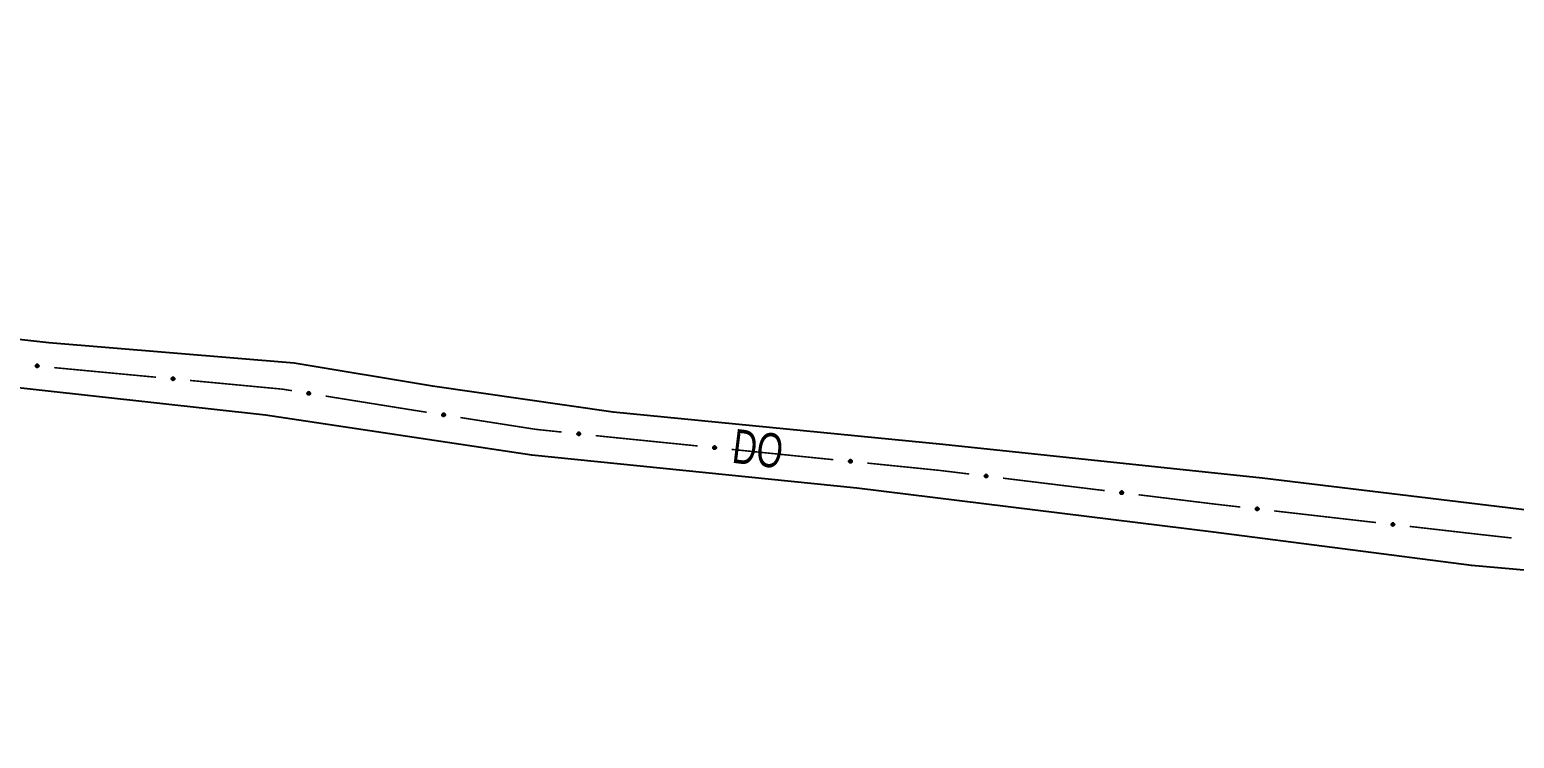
# Model space of a CAD drawing. Extents: x 211453 to 215163, y 4877397 to 4881305.
# Drawn here: x 213062.6 to 213236.6, y 4878708.6 to 4878791.7 of the extents above; entities that cross this region are included whole.
import ezdxf

# ---------------------------------------------------------------- set-up
doc = ezdxf.new("R2010")
doc.units = 0
doc.header["$LTSCALE"] = 1.5
doc.header["$MEASUREMENT"] = 0
for name, color, linetype in [('SV-EIXO-ROD-ESTR', 7, 'CONTINUOUS'), ('SV-EST-MUNIC-PAV', 20, 'CONTINUOUS'), ('SV-TXT-MUNIC-PAV', 7, 'CONTINUOUS')]:
    doc.layers.add(name, color=color, linetype=linetype)
doc.styles.add('ARIAL', font='ARIAL.SHX')

msp = doc.modelspace()

# ---------------------------------------------------------------- linework, layer by layer
at = {"layer": 'SV-EIXO-ROD-ESTR'}
for points in [[(213063.632141, 4878752.13662), (213063.594645, 4878752.105218), (213063.555997, 4878752.085898), (213063.519125, 4878752.079062), (213063.484967, 4878752.081516), (213063.450305, 4878752.087964), (213063.416792, 4878752.102174), (213063.38309, 4878752.126185), (213063.351326, 4878752.163578), (213063.334136, 4878752.20447), (213063.3255, 4878752.24026), (213063.326009, 4878752.276025), (213063.332836, 4878752.309593), (213063.348748, 4878752.343917), (213063.373415, 4878752.377833), (213063.411788, 4878752.408862), (213063.449807, 4878752.427544), (213063.485645, 4878752.43322), (213063.521598, 4878752.43248), (213063.556906, 4878752.425474), (213063.589723, 4878752.411335), (213063.623826, 4878752.386439), (213063.653951, 4878752.348158), (213063.673016, 4878752.310452), (213063.679194, 4878752.274703), (213063.677669, 4878752.239324), (213063.671625, 4878752.204479), (213063.658743, 4878752.170196), (213063.632141, 4878752.13662)], [(213079.561756, 4878750.627951), (213079.524524, 4878750.596236), (213079.48604, 4878750.576593), (213079.449226, 4878750.569447), (213079.415049, 4878750.571616), (213079.380334, 4878750.577772), (213079.346703, 4878750.591701), (213079.312801, 4878750.615429), (213079.280725, 4878750.652554), (213079.263193, 4878750.6933), (213079.254257, 4878750.729017), (213079.254466, 4878750.764785), (213079.261011, 4878750.798409), (213079.276635, 4878750.832865), (213079.301017, 4878750.866986), (213079.339128, 4878750.898337), (213079.376989, 4878750.917336), (213079.412778, 4878750.923312), (213079.448736, 4878750.922874), (213079.484102, 4878750.916164), (213079.517036, 4878750.902301), (213079.551347, 4878750.877691), (213079.581792, 4878750.839665), (213079.601172, 4878750.802119), (213079.60765, 4878750.766424), (213079.606421, 4878750.731033), (213079.60067, 4878750.696138), (213079.588076, 4878750.661749), (213079.561756, 4878750.627951)], [(213095.45719, 4878748.916362), (213095.417971, 4878748.887141), (213095.378289, 4878748.870046), (213095.341088, 4878748.865315), (213095.307124, 4878748.869705), (213095.272884, 4878748.87811), (213095.240232, 4878748.894201), (213095.207948, 4878748.920087), (213095.178359, 4878748.959224), (213095.163519, 4878749.001025), (213095.156929, 4878749.037248), (213095.159468, 4878749.072927), (213095.168191, 4878749.106053), (213095.186026, 4878749.139417), (213095.212579, 4878749.171878), (213095.252652, 4878749.200679), (213095.29167, 4878749.217171), (213095.327773, 4878749.220802), (213095.363626, 4878749.218023), (213095.39848, 4878749.209023), (213095.43044, 4878749.193043), (213095.463075, 4878749.16625), (213095.490977, 4878749.126321), (213095.50787, 4878749.087593), (213095.512008, 4878749.051551), (213095.508477, 4878749.016315), (213095.500464, 4878748.981869), (213095.485656, 4878748.948374), (213095.45719, 4878748.916362)], [(213111.257612, 4878746.3946), (213111.218503, 4878746.365231), (213111.178885, 4878746.347987), (213111.141703, 4878746.343115), (213111.107723, 4878746.347377), (213111.073451, 4878746.355653), (213111.040739, 4878746.37162), (213111.008357, 4878746.397385), (213110.978621, 4878746.436409), (213110.963623, 4878746.478155), (213110.956896, 4878746.514353), (213110.959301, 4878746.550041), (213110.967898, 4878746.583199), (213110.985608, 4878746.616631), (213111.012038, 4878746.649191), (213111.052002, 4878746.678143), (213111.090958, 4878746.694782), (213111.127047, 4878746.69855), (213111.16291, 4878746.695905), (213111.197797, 4878746.687037), (213111.229818, 4878746.671178), (213111.262554, 4878746.644508), (213111.290606, 4878746.604685), (213111.307645, 4878746.56602), (213111.311919, 4878746.529994), (213111.308521, 4878746.494745), (213111.300638, 4878746.46027), (213111.285956, 4878746.426719), (213111.257612, 4878746.3946)], [(213127.104897, 4878744.181846), (213127.067344, 4878744.150512), (213127.028662, 4878744.131261), (213126.991778, 4878744.12449), (213126.957624, 4878744.127006), (213126.922973, 4878744.133515), (213126.889486, 4878744.147786), (213126.855827, 4878744.171857), (213126.82413, 4878744.209307), (213126.807013, 4878744.250229), (213126.798441, 4878744.286035), (213126.799014, 4878744.321799), (213126.805901, 4878744.355355), (213126.821875, 4878744.38965), (213126.846602, 4878744.423522), (213126.885031, 4878744.454483), (213126.923083, 4878744.473096), (213126.958931, 4878744.478708), (213126.994882, 4878744.477904), (213127.030178, 4878744.470835), (213127.06297, 4878744.456637), (213127.097029, 4878744.431679), (213127.127085, 4878744.393345), (213127.146082, 4878744.355605), (213127.152196, 4878744.319845), (213127.150608, 4878744.284468), (213127.144502, 4878744.249634), (213127.131558, 4878744.215375), (213127.104897, 4878744.181846)], [(213143.023163, 4878742.562953), (213142.985722, 4878742.531485), (213142.947108, 4878742.512097), (213142.910248, 4878742.505195), (213142.876086, 4878742.50759), (213142.841412, 4878742.513976), (213142.807874, 4878742.528127), (213142.77413, 4878742.552078), (213142.7423, 4878742.589415), (213142.725038, 4878742.630276), (213142.716338, 4878742.666052), (213142.716784, 4878742.701818), (213142.723552, 4878742.735398), (213142.739404, 4878742.769749), (213142.76401, 4878742.803708), (213142.802328, 4878742.834806), (213142.840314, 4878742.853554), (213142.876142, 4878742.859294), (213142.912096, 4878742.858618), (213142.947417, 4878742.851674), (213142.980259, 4878742.837593), (213143.014406, 4878742.812757), (213143.044598, 4878742.77453), (213143.06373, 4878742.736857), (213143.069971, 4878742.701119), (213143.068509, 4878742.665737), (213143.062527, 4878742.630882), (213143.049705, 4878742.596576), (213143.023163, 4878742.562953)], [(213158.942203, 4878740.95542), (213158.904762, 4878740.923952), (213158.866148, 4878740.904564), (213158.829288, 4878740.897662), (213158.795126, 4878740.900057), (213158.760452, 4878740.906443), (213158.726914, 4878740.920594), (213158.69317, 4878740.944545), (213158.66134, 4878740.981882), (213158.644078, 4878741.022743), (213158.635379, 4878741.058518), (213158.635824, 4878741.094285), (213158.642592, 4878741.127864), (213158.658444, 4878741.162216), (213158.68305, 4878741.196175), (213158.721369, 4878741.227273), (213158.759354, 4878741.246021), (213158.795182, 4878741.251761), (213158.831136, 4878741.251085), (213158.866457, 4878741.244141), (213158.899299, 4878741.23006), (213158.933446, 4878741.205224), (213158.963638, 4878741.166997), (213158.98277, 4878741.129324), (213158.989011, 4878741.093586), (213158.987549, 4878741.058204), (213158.981567, 4878741.023349), (213158.968745, 4878740.989043), (213158.942203, 4878740.95542)], [(213174.84579, 4878739.230573), (213174.80769, 4878739.199906), (213174.768675, 4878739.181341), (213174.731677, 4878739.175222), (213174.697573, 4878739.17834), (213174.663042, 4878739.18546), (213174.629812, 4878739.200319), (213174.596583, 4878739.224981), (213174.565552, 4878739.262984), (213174.54916, 4878739.304202), (213174.541221, 4878739.340153), (213174.542425, 4878739.375902), (213174.549903, 4878739.409331), (213174.566479, 4878739.443338), (213174.5918, 4878739.476768), (213174.630769, 4878739.507047), (213174.669144, 4878739.524985), (213174.705085, 4878739.529964), (213174.741017, 4878739.528526), (213174.776183, 4878739.520835), (213174.808718, 4878739.506061), (213174.842332, 4878739.480506), (213174.871707, 4878739.441648), (213174.890035, 4878739.403578), (213174.895517, 4878739.367716), (213174.893305, 4878739.332373), (213174.886585, 4878739.297652), (213174.873039, 4878739.263626), (213174.84579, 4878739.230573)], [(213190.727172, 4878737.285914), (213190.689073, 4878737.255247), (213190.650057, 4878737.236681), (213190.613059, 4878737.230563), (213190.578955, 4878737.233681), (213190.544424, 4878737.240801), (213190.511194, 4878737.25566), (213190.477965, 4878737.280321), (213190.446934, 4878737.318324), (213190.430542, 4878737.359542), (213190.422603, 4878737.395494), (213190.423807, 4878737.431242), (213190.431285, 4878737.464671), (213190.447861, 4878737.498679), (213190.473182, 4878737.532109), (213190.512151, 4878737.562387), (213190.550526, 4878737.580326), (213190.586468, 4878737.585305), (213190.622399, 4878737.583867), (213190.657565, 4878737.576176), (213190.690101, 4878737.561402), (213190.723714, 4878737.535847), (213190.753089, 4878737.496988), (213190.771418, 4878737.458919), (213190.776899, 4878737.423056), (213190.774687, 4878737.387713), (213190.767968, 4878737.352993), (213190.754422, 4878737.318967), (213190.727172, 4878737.285914)], [(213206.614177, 4878735.381368), (213206.576319, 4878735.350403), (213206.53745, 4878735.331532), (213206.500501, 4878735.325123), (213206.466374, 4878735.327973), (213206.431788, 4878735.334822), (213206.398442, 4878735.34942), (213206.365021, 4878735.373819), (213206.333693, 4878735.411578), (213206.316978, 4878735.452666), (213206.308757, 4878735.488554), (213206.30968, 4878735.524311), (213206.316896, 4878735.557798), (213206.333204, 4878735.591934), (213206.358262, 4878735.625562), (213206.396992, 4878735.656145), (213206.435225, 4878735.674385), (213206.471126, 4878735.679645), (213206.507068, 4878735.678489), (213206.542293, 4878735.671075), (213206.574944, 4878735.656556), (213206.608757, 4878735.631266), (213206.638436, 4878735.59264), (213206.657063, 4878735.554715), (213206.662826, 4878735.518897), (213206.660891, 4878735.483537), (213206.654444, 4878735.448765), (213206.641166, 4878735.414634), (213206.614177, 4878735.381368)], [(213222.510332, 4878733.561414), (213222.472475, 4878733.530449), (213222.433606, 4878733.511578), (213222.396657, 4878733.505169), (213222.36253, 4878733.508019), (213222.327944, 4878733.514868), (213222.294598, 4878733.529466), (213222.261177, 4878733.553866), (213222.229848, 4878733.591624), (213222.213133, 4878733.632712), (213222.204912, 4878733.6686), (213222.205836, 4878733.704357), (213222.213051, 4878733.737844), (213222.22936, 4878733.77198), (213222.254418, 4878733.805608), (213222.293148, 4878733.836191), (213222.331381, 4878733.854431), (213222.367282, 4878733.859691), (213222.403224, 4878733.858536), (213222.438449, 4878733.851121), (213222.4711, 4878733.836603), (213222.504912, 4878733.811312), (213222.534591, 4878733.772686), (213222.553218, 4878733.734761), (213222.558982, 4878733.698943), (213222.557047, 4878733.663583), (213222.5506, 4878733.628811), (213222.537321, 4878733.59468), (213222.510332, 4878733.561414)]]:
    msp.add_lwpolyline(points, close=True, dxfattribs=at)
for points in [[(213063.677669, 4878752.239324), (213063.3255, 4878752.24026)], [(213063.679194, 4878752.274703), (213063.326009, 4878752.276025)], [(213063.675891, 4878752.257708), (213063.327771, 4878752.260562)], [(213063.672731, 4878752.293697), (213063.332476, 4878752.293)], [(213063.673016, 4878752.310452), (213063.332836, 4878752.309593)], [(213063.671625, 4878752.204479), (213063.334136, 4878752.20447)], [(213063.670768, 4878752.221198), (213063.334584, 4878752.220083)], [(213063.661427, 4878752.330523), (213063.345604, 4878752.327315)], [(213063.660494, 4878752.187962), (213063.347246, 4878752.183117)], [(213063.653951, 4878752.348158), (213063.348748, 4878752.343917)], [(213063.658743, 4878752.170196), (213063.351326, 4878752.163578)], [(213063.634913, 4878752.366169), (213063.364162, 4878752.361072)], [(213063.64479, 4878752.155283), (213063.370906, 4878752.146393)], [(213063.623826, 4878752.386439), (213063.373415, 4878752.377833)], [(213063.632141, 4878752.13662), (213063.38309, 4878752.126185)], [(213063.601053, 4878752.397083), (213063.400366, 4878752.393016)], [(213063.611022, 4878752.120345), (213063.407341, 4878752.113843)], [(213063.589723, 4878752.411335), (213063.411788, 4878752.408862)], [(213063.594645, 4878752.105218), (213063.416792, 4878752.102174)], [(213063.568933, 4878752.418216), (213063.43723, 4878752.418034)], [(213063.572661, 4878752.09411), (213063.442455, 4878752.095145)], [(213063.556906, 4878752.425474), (213063.449807, 4878752.427544)], [(213063.555997, 4878752.085898), (213063.450305, 4878752.087964)], [(213079.606421, 4878750.731033), (213079.254257, 4878750.729017)], [(213079.60765, 4878750.766424), (213079.254466, 4878750.764785)], [(213079.60449, 4878750.749402), (213079.256357, 4878750.749338)], [(213079.601028, 4878750.785363), (213079.26079, 4878750.781813)], [(213079.601172, 4878750.802119), (213079.261011, 4878750.798409)], [(213079.60067, 4878750.696138), (213079.263193, 4878750.6933)], [(213079.599672, 4878750.71285), (213079.26351, 4878750.708916)], [(213079.589415, 4878750.822093), (213079.273631, 4878750.816237)], [(213079.589677, 4878750.679529), (213079.276481, 4878750.672058)], [(213079.581792, 4878750.839665), (213079.276635, 4878750.832865)], [(213079.588076, 4878750.661749), (213079.280725, 4878750.652554)], [(213079.562603, 4878750.857515), (213079.291905, 4878750.850149)], [(213079.574248, 4878750.646719), (213079.300448, 4878750.635534)], [(213079.551347, 4878750.877691), (213079.301017, 4878750.866986)], [(213079.561756, 4878750.627951), (213079.312801, 4878750.615429)], [(213079.528486, 4878750.888144), (213079.32784, 4878750.882395)], [(213079.540774, 4878750.6115), (213079.337154, 4878750.60329)], [(213079.517036, 4878750.902301), (213079.339128, 4878750.898337)], [(213079.524524, 4878750.596236), (213079.346703, 4878750.591701)], [(213079.496189, 4878750.909007), (213079.364492, 4878750.907721)], [(213079.502634, 4878750.584944), (213079.372424, 4878750.584888)], [(213079.484102, 4878750.916164), (213079.376989, 4878750.917336)], [(213079.48604, 4878750.576593), (213079.380334, 4878750.577772)], [(213095.508477, 4878749.016315), (213095.156929, 4878749.037248)], [(213095.512008, 4878749.051551), (213095.159468, 4878749.072927)], [(213095.507746, 4878749.034771), (213095.160349, 4878749.057389)], [(213095.500464, 4878748.981869), (213095.163519, 4878749.001025)], [(213095.500557, 4878748.998611), (213095.164853, 4878749.016588)], [(213095.506635, 4878749.070881), (213095.166889, 4878749.089507)], [(213095.50787, 4878749.087593), (213095.168191, 4878749.106053)], [(213095.488412, 4878748.966011), (213095.175395, 4878748.978963)], [(213095.485656, 4878748.948374), (213095.178359, 4878748.959224)], [(213095.49744, 4878749.10829), (213095.181944, 4878749.123021)], [(213095.490977, 4878749.126321), (213095.186026, 4878749.139417)], [(213095.470878, 4878748.934277), (213095.196931, 4878748.940954)], [(213095.472992, 4878749.145384), (213095.202389, 4878749.15567)], [(213095.45719, 4878748.916362), (213095.207948, 4878748.920087)], [(213095.463075, 4878749.16625), (213095.212579, 4878749.171878)], [(213095.43518, 4878748.901313), (213095.231459, 4878748.906387)], [(213095.417971, 4878748.887141), (213095.240232, 4878748.894201)], [(213095.440943, 4878749.17817), (213095.240349, 4878749.185507)], [(213095.43044, 4878749.193043), (213095.252652, 4878749.200679)], [(213095.395392, 4878748.877298), (213095.265455, 4878748.885726)], [(213095.378289, 4878748.870046), (213095.272884, 4878748.87811)], [(213095.410074, 4878749.201094), (213095.278574, 4878749.20839)], [(213095.39848, 4878749.209023), (213095.29167, 4878749.217171)], [(213111.197797, 4878746.687037), (213111.090958, 4878746.694782)], [(213111.308521, 4878746.494745), (213110.956896, 4878746.514353)], [(213111.311919, 4878746.529994), (213110.959301, 4878746.550041)], [(213111.30772, 4878746.513198), (213110.96024, 4878746.534506)], [(213111.300638, 4878746.46027), (213110.963623, 4878746.478155)], [(213111.300668, 4878746.477012), (213110.964898, 4878746.493722)], [(213111.306473, 4878746.549304), (213110.966659, 4878746.566648)], [(213111.307645, 4878746.56602), (213110.967898, 4878746.583199)], [(213111.288646, 4878746.444366), (213110.975582, 4878746.456137)], [(213111.285956, 4878746.426719), (213110.978621, 4878746.436409)], [(213111.297137, 4878746.586678), (213110.981588, 4878746.600219)], [(213111.290606, 4878746.604685), (213110.985608, 4878746.616631)], [(213111.271232, 4878746.412566), (213110.997262, 4878746.41821)], [(213111.27255, 4878746.62368), (213111.00191, 4878746.632945)], [(213111.257612, 4878746.3946), (213111.008357, 4878746.397385)], [(213111.262554, 4878746.644508), (213111.012038, 4878746.649191)], [(213111.235659, 4878746.379468), (213111.031919, 4878746.383774)], [(213111.240377, 4878746.656345), (213111.039756, 4878746.662924)], [(213111.218503, 4878746.365231), (213111.040739, 4878746.37162)], [(213111.229818, 4878746.671178), (213111.052002, 4878746.678143)], [(213111.195961, 4878746.355303), (213111.065993, 4878746.363241)], [(213111.178885, 4878746.347987), (213111.073451, 4878746.355653)], [(213111.209422, 4878746.679152), (213111.077894, 4878746.685952)], [(213127.150608, 4878744.284468), (213126.798441, 4878744.286035)], [(213127.152196, 4878744.319845), (213126.799014, 4878744.321799)], [(213127.148863, 4878744.302856), (213126.800748, 4878744.306333)], [(213127.145767, 4878744.338851), (213126.805511, 4878744.338762)], [(213127.146082, 4878744.355605), (213126.805901, 4878744.355355)], [(213127.144502, 4878744.249634), (213126.807013, 4878744.250229)], [(213127.143674, 4878744.266356), (213126.807489, 4878744.265841)], [(213127.134529, 4878744.375697), (213126.818701, 4878744.373054)], [(213127.13334, 4878744.233137), (213126.820085, 4878744.228853)], [(213127.127085, 4878744.393345), (213126.821875, 4878744.38965)], [(213127.131558, 4878744.215375), (213126.82413, 4878744.209307)], [(213127.108079, 4878744.41139), (213126.837319, 4878744.406778)], [(213127.117578, 4878744.200486), (213126.843679, 4878744.192087)], [(213127.097029, 4878744.431679), (213126.846602, 4878744.423522)], [(213127.104897, 4878744.181846), (213126.855827, 4878744.171857)], [(213127.074275, 4878744.442365), (213126.87358, 4878744.438657)], [(213127.083748, 4878744.165609), (213126.880055, 4878744.159471)], [(213127.06297, 4878744.456637), (213126.885031, 4878744.454483)], [(213127.067344, 4878744.150512), (213126.889486, 4878744.147786)], [(213127.042192, 4878744.463555), (213126.910489, 4878744.463608)], [(213127.04534, 4878744.139443), (213126.915137, 4878744.140711)], [(213127.028662, 4878744.131261), (213126.922973, 4878744.133515)], [(213127.030178, 4878744.470835), (213126.923083, 4878744.473096)], [(213143.068509, 4878742.665737), (213142.716338, 4878742.666052)], [(213143.069971, 4878742.701119), (213142.716784, 4878742.701818)], [(213143.066699, 4878742.684119), (213142.718573, 4878742.686358)], [(213143.063475, 4878742.720102), (213142.723221, 4878742.718803)], [(213143.06373, 4878742.736857), (213142.723552, 4878742.735398)], [(213143.062527, 4878742.630882), (213142.725038, 4878742.630276)], [(213143.061639, 4878742.6476), (213142.725459, 4878742.64589)], [(213143.052106, 4878742.756908), (213142.736289, 4878742.753142)], [(213143.051424, 4878742.614345), (213142.738185, 4878742.608947)], [(213143.044598, 4878742.77453), (213142.739404, 4878742.769749)], [(213143.049705, 4878742.596576), (213142.7423, 4878742.589415)], [(213143.025528, 4878742.792507), (213142.754787, 4878742.786932)], [(213143.035778, 4878742.581638), (213142.76191, 4878742.572265)], [(213143.014406, 4878742.812757), (213142.76401, 4878742.803708)], [(213143.023163, 4878742.562953), (213142.77413, 4878742.552078)], [(213142.991614, 4878742.823361), (213142.790935, 4878742.81894)], [(213143.002072, 4878742.546641), (213142.798402, 4878742.539779)], [(213142.980259, 4878742.837593), (213142.802328, 4878742.834806)], [(213142.985722, 4878742.531485), (213142.807874, 4878742.528127)], [(213142.959456, 4878742.844437), (213142.827754, 4878742.844022)], [(213142.963758, 4878742.520338), (213142.83355, 4878742.521143)], [(213142.947417, 4878742.851674), (213142.840314, 4878742.853554)], [(213142.947108, 4878742.512097), (213142.841412, 4878742.513976)], [(213158.987549, 4878741.058204), (213158.635379, 4878741.058518)], [(213158.989011, 4878741.093586), (213158.635824, 4878741.094285)], [(213158.985739, 4878741.076585), (213158.637613, 4878741.078825)], [(213158.982515, 4878741.112569), (213158.642261, 4878741.11127)], [(213158.98277, 4878741.129324), (213158.642592, 4878741.127864)], [(213158.981567, 4878741.023349), (213158.644078, 4878741.022743)], [(213158.980679, 4878741.040067), (213158.644499, 4878741.038357)], [(213158.971146, 4878741.149375), (213158.655329, 4878741.145609)], [(213158.970464, 4878741.006812), (213158.657226, 4878741.001414)], [(213158.963638, 4878741.166997), (213158.658444, 4878741.162216)], [(213158.968745, 4878740.989043), (213158.66134, 4878740.981882)], [(213158.944568, 4878741.184974), (213158.673827, 4878741.179399)], [(213158.954818, 4878740.974105), (213158.680951, 4878740.964731)], [(213158.933446, 4878741.205224), (213158.68305, 4878741.196175)], [(213158.942203, 4878740.95542), (213158.69317, 4878740.944545)], [(213158.910655, 4878741.215828), (213158.709975, 4878741.211406)], [(213158.921112, 4878740.939108), (213158.717442, 4878740.932246)], [(213158.899299, 4878741.23006), (213158.721369, 4878741.227273)], [(213158.904762, 4878740.923952), (213158.726914, 4878740.920594)], [(213158.878496, 4878741.236904), (213158.746794, 4878741.236489)], [(213158.882798, 4878740.912805), (213158.75259, 4878740.91361)], [(213158.866457, 4878741.244141), (213158.759354, 4878741.246021)], [(213158.866148, 4878740.904564), (213158.760452, 4878740.906443)], [(213174.893305, 4878739.332373), (213174.541221, 4878739.340153)], [(213174.895517, 4878739.367716), (213174.542425, 4878739.375902)], [(213174.891885, 4878739.350788), (213174.543886, 4878739.360407)], [(213174.886585, 4878739.297652), (213174.54916, 4878739.304202)], [(213174.889425, 4878739.386832), (213174.54922, 4878739.392747)], [(213174.890035, 4878739.403578), (213174.549903, 4878739.409331)], [(213174.886053, 4878739.314385), (213174.549911, 4878739.319803)], [(213174.875135, 4878739.281354), (213174.561852, 4878739.282598)], [(213174.878839, 4878739.423871), (213174.563013, 4878739.426801)], [(213174.873039, 4878739.263626), (213174.565552, 4878739.262984)], [(213174.871707, 4878739.441648), (213174.566479, 4878739.443338)], [(213174.853022, 4878739.460025), (213174.582224, 4878739.460191)], [(213174.858799, 4878739.248987), (213174.584794, 4878739.245421)], [(213174.842332, 4878739.480506), (213174.5918, 4878739.476768)], [(213174.84579, 4878739.230573), (213174.596583, 4878739.224981)], [(213174.81977, 4878739.491591), (213174.619041, 4878739.491425)], [(213174.824358, 4878739.214712), (213174.620589, 4878739.212169)], [(213174.80769, 4878739.199906), (213174.629812, 4878739.200319)], [(213174.808718, 4878739.506061), (213174.630769, 4878739.507047)], [(213174.785495, 4878739.189227), (213174.655334, 4878739.192793)], [(213174.788066, 4878739.513345), (213174.656384, 4878739.515722)], [(213174.768675, 4878739.181341), (213174.663042, 4878739.18546)], [(213174.776183, 4878739.520835), (213174.669144, 4878739.524985)], [(213190.774687, 4878737.387713), (213190.422603, 4878737.395494)], [(213190.776899, 4878737.423056), (213190.423807, 4878737.431242)], [(213190.773267, 4878737.406129), (213190.425268, 4878737.415748)], [(213190.767968, 4878737.352993), (213190.430542, 4878737.359542)], [(213190.770807, 4878737.442173), (213190.430602, 4878737.448088)], [(213190.771418, 4878737.458919), (213190.431285, 4878737.464671)], [(213190.767435, 4878737.369726), (213190.431293, 4878737.375143)], [(213190.756517, 4878737.336695), (213190.443234, 4878737.337939)], [(213190.760221, 4878737.479212), (213190.444395, 4878737.482142)], [(213190.754422, 4878737.318967), (213190.446934, 4878737.318324)], [(213190.753089, 4878737.496988), (213190.447861, 4878737.498679)], [(213190.734404, 4878737.515366), (213190.463606, 4878737.515532)], [(213190.740181, 4878737.304327), (213190.466176, 4878737.300762)], [(213190.723714, 4878737.535847), (213190.473182, 4878737.532109)], [(213190.727172, 4878737.285914), (213190.477965, 4878737.280321)], [(213190.701152, 4878737.546932), (213190.500423, 4878737.546766)], [(213190.70574, 4878737.270053), (213190.501971, 4878737.26751)], [(213190.689073, 4878737.255247), (213190.511194, 4878737.25566)], [(213190.690101, 4878737.561402), (213190.512151, 4878737.562387)], [(213190.666877, 4878737.244568), (213190.536716, 4878737.248133)], [(213190.669448, 4878737.568685), (213190.537766, 4878737.571062)], [(213190.650057, 4878737.236681), (213190.544424, 4878737.240801)], [(213190.657565, 4878737.576176), (213190.550526, 4878737.580326)], [(213206.660891, 4878735.483537), (213206.308757, 4878735.488554)], [(213206.662826, 4878735.518897), (213206.30968, 4878735.524311)], [(213206.659327, 4878735.501941), (213206.311262, 4878735.508829)], [(213206.656584, 4878735.537965), (213206.316343, 4878735.541209)], [(213206.657063, 4878735.554715), (213206.316896, 4878735.557798)], [(213206.654444, 4878735.448765), (213206.316978, 4878735.452666)], [(213206.65378, 4878735.465493), (213206.317607, 4878735.468273)], [(213206.643122, 4878735.432378), (213206.329839, 4878735.431163)], [(213206.645707, 4878735.574919), (213206.329868, 4878735.57537)], [(213206.638436, 4878735.59264), (213206.333204, 4878735.591934)], [(213206.641166, 4878735.414634), (213206.333693, 4878735.411578)], [(213206.619607, 4878735.61087), (213206.348816, 4878735.60891)], [(213206.62704, 4878735.399883), (213206.353072, 4878735.394167)], [(213206.608757, 4878735.631266), (213206.358262, 4878735.625562)], [(213206.614177, 4878735.381368), (213206.365021, 4878735.373819)], [(213206.586109, 4878735.642174), (213206.385387, 4878735.640433)], [(213206.59287, 4878735.365339), (213206.389127, 4878735.361197)], [(213206.574944, 4878735.656556), (213206.396992, 4878735.656145)], [(213206.576319, 4878735.350403), (213206.398442, 4878735.34942)], [(213206.554235, 4878735.663678), (213206.422539, 4878735.665021)], [(213206.554208, 4878735.33955), (213206.424023, 4878735.342094)], [(213206.53745, 4878735.331532), (213206.431788, 4878735.334822)], [(213206.542293, 4878735.671075), (213206.435225, 4878735.674385)], [(213222.557047, 4878733.663583), (213222.204912, 4878733.6686)], [(213222.558982, 4878733.698943), (213222.205836, 4878733.704357)], [(213222.555482, 4878733.681987), (213222.207418, 4878733.688875)], [(213222.55274, 4878733.718011), (213222.212499, 4878733.721256)], [(213222.553218, 4878733.734761), (213222.213051, 4878733.737844)], [(213222.5506, 4878733.628811), (213222.213133, 4878733.632712)], [(213222.549936, 4878733.645539), (213222.213762, 4878733.648319)], [(213222.539277, 4878733.612424), (213222.225995, 4878733.611209)], [(213222.541863, 4878733.754965), (213222.226024, 4878733.755416)], [(213222.534591, 4878733.772686), (213222.22936, 4878733.77198)], [(213222.537321, 4878733.59468), (213222.229848, 4878733.591624)], [(213222.515763, 4878733.790916), (213222.244972, 4878733.788956)], [(213222.523196, 4878733.579929), (213222.249228, 4878733.574213)], [(213222.504912, 4878733.811312), (213222.254418, 4878733.805608)], [(213222.510332, 4878733.561414), (213222.261177, 4878733.553866)], [(213222.482264, 4878733.82222), (213222.281543, 4878733.820479)], [(213222.489026, 4878733.545385), (213222.285283, 4878733.541243)], [(213222.4711, 4878733.836603), (213222.293148, 4878733.836191)], [(213222.472475, 4878733.530449), (213222.294598, 4878733.529466)], [(213222.45039, 4878733.843724), (213222.318694, 4878733.845067)], [(213222.450364, 4878733.519596), (213222.320179, 4878733.52214)], [(213222.433606, 4878733.511578), (213222.327944, 4878733.514868)], [(213222.438449, 4878733.851121), (213222.331381, 4878733.854431)]]:
    msp.add_lwpolyline(points, dxfattribs=at)
at = {"layer": 'SV-EIXO-ROD-ESTR', "const_width": 0.18}
for points in [[(213077.437879, 4878750.938807), (213065.490884, 4878752.065439)], [(213092.263432, 4878749.540719), (213081.420211, 4878750.563262)], [(213092.370729, 4878749.523489), (213092.263432, 4878749.540719)], [(213093.35808, 4878749.364936), (213092.370729, 4878749.523489)], [(213107.258913, 4878747.132685), (213097.307482, 4878748.730726)], [(213108.168882, 4878746.990079), (213107.258913, 4878747.132685)], [(213109.156824, 4878746.835252), (213108.168882, 4878746.990079)], [(213121.926027, 4878744.834108), (213113.10859, 4878746.215945)], [(213122.000562, 4878744.826314), (213121.926027, 4878744.834108)], [(213124.984292, 4878744.51429), (213122.000562, 4878744.826314)], [(213130.299416, 4878743.958459), (213128.962597, 4878744.098257)], [(213130.951989, 4878743.892562), (213130.299416, 4878743.958459)], [(213140.901389, 4878742.887854), (213130.951989, 4878743.892562)], [(213156.820429, 4878741.280321), (213144.881149, 4878742.485971)], [(213169.320505, 4878740.018041), (213160.800189, 4878740.878437)], [(213169.753622, 4878739.965007), (213169.320505, 4878740.018041)], [(213172.731381, 4878739.600383), (213169.753622, 4878739.965007)], [(213188.612764, 4878737.655724), (213176.701727, 4878739.114218)], [(213201.50059, 4878736.077622), (213192.583109, 4878737.169559)], [(213201.516401, 4878736.075813), (213201.50059, 4878736.077622)], [(213204.496931, 4878735.734571), (213201.516401, 4878736.075813)], [(213220.393086, 4878733.914617), (213208.470969, 4878735.279583)], [(213232.093562, 4878732.575028), (213224.367125, 4878733.459629)], [(213232.315287, 4878732.550393), (213232.093562, 4878732.575028)], [(213236.290822, 4878732.108666), (213232.315287, 4878732.550393)]]:
    msp.add_lwpolyline(points, dxfattribs=at)
at = {"layer": 'SV-EST-MUNIC-PAV', "linetype": 'Continuous'}
for points in [[(213263.686548, 4878732.29587, 13.328738), (213207.068261, 4878739.109329, 11.881556), (213169.632939, 4878743.051722, 11.891014), (213131.01752, 4878746.864238, 11.900473), (213109.834291, 4878749.875445, 11.862638), (213093.601702, 4878752.596291, 11.872097), (213064.847791, 4878754.98825, 12.326115), (213035.16353, 4878758.26012, 12.534206), (213008.129463, 4878761.911696, 13.149023), (212981.975483, 4878765.60319, 13.565206), (212960.492566, 4878767.374656, 13.990848), (212953.966217, 4878768.099198, 13.990848), (212936.699146, 4878770.016152, 14.785379), (212909.225251, 4878772.867916, 15.192104), (212884.591658, 4878775.789429, 15.58937), (212874.550046, 4878777.172959, 15.58937), (212851.986728, 4878780.281313, 15.844755), (212822.54238, 4878783.963085, 15.873131), (212806.239245, 4878785.615055, 15.901507), (212791.237964, 4878787.13511, 15.901507), (212785.402149, 4878787.836396, 15.901507), (212759.433311, 4878790.957053, 16.10014), (212753.030365, 4878791.657087, 16.062305)], [(213312.368635, 4878708.636267, 13.915178), (213312.070622, 4878711.45528, 13.915178), (213311.586484, 4878716.034932, 13.915178), (213306.484757, 4878720.164578, 13.83005), (213302.293785, 4878721.95459, 13.75438), (213246.545935, 4878727.558205, 12.87472), (213231.583873, 4878728.899206, 12.931472), (213201.369377, 4878732.801001, 12.420702), (213159.56323, 4878737.933535, 11.985601), (213121.477849, 4878741.825992, 11.985601), (213090.263031, 4878746.477729, 11.985601), (213050.597329, 4878750.880222, 12.316656), (213009.931408, 4878755.662727, 12.666629), (212966.915141, 4878760.735375, 13.858426), (212925.989364, 4878764.898019, 14.63404), (212887.473739, 4878769.490379, 15.192104), (212858.389368, 4878773.402078, 15.5137), (212821.964271, 4878776.944462, 15.873131), (212780.888316, 4878781.687009, 16.25148), (212768.786682, 4878782.647842, 16.298773), (212765.251834, 4878780.86579, 16.308231), (212763.03743, 4878777.639273, 16.431194)]]:
    msp.add_polyline3d(points, dxfattribs=at)

# ---------------------------------------------------------------- texts
at = {"layer": 'SV-TXT-MUNIC-PAV', "style": 'ARIAL', "width": 0.7}
msp.add_text('DO', height=4, rotation=353, dxfattribs=at).set_placement((213144.814151, 4878740.939637))

doc.saveas('drawing.dxf')
